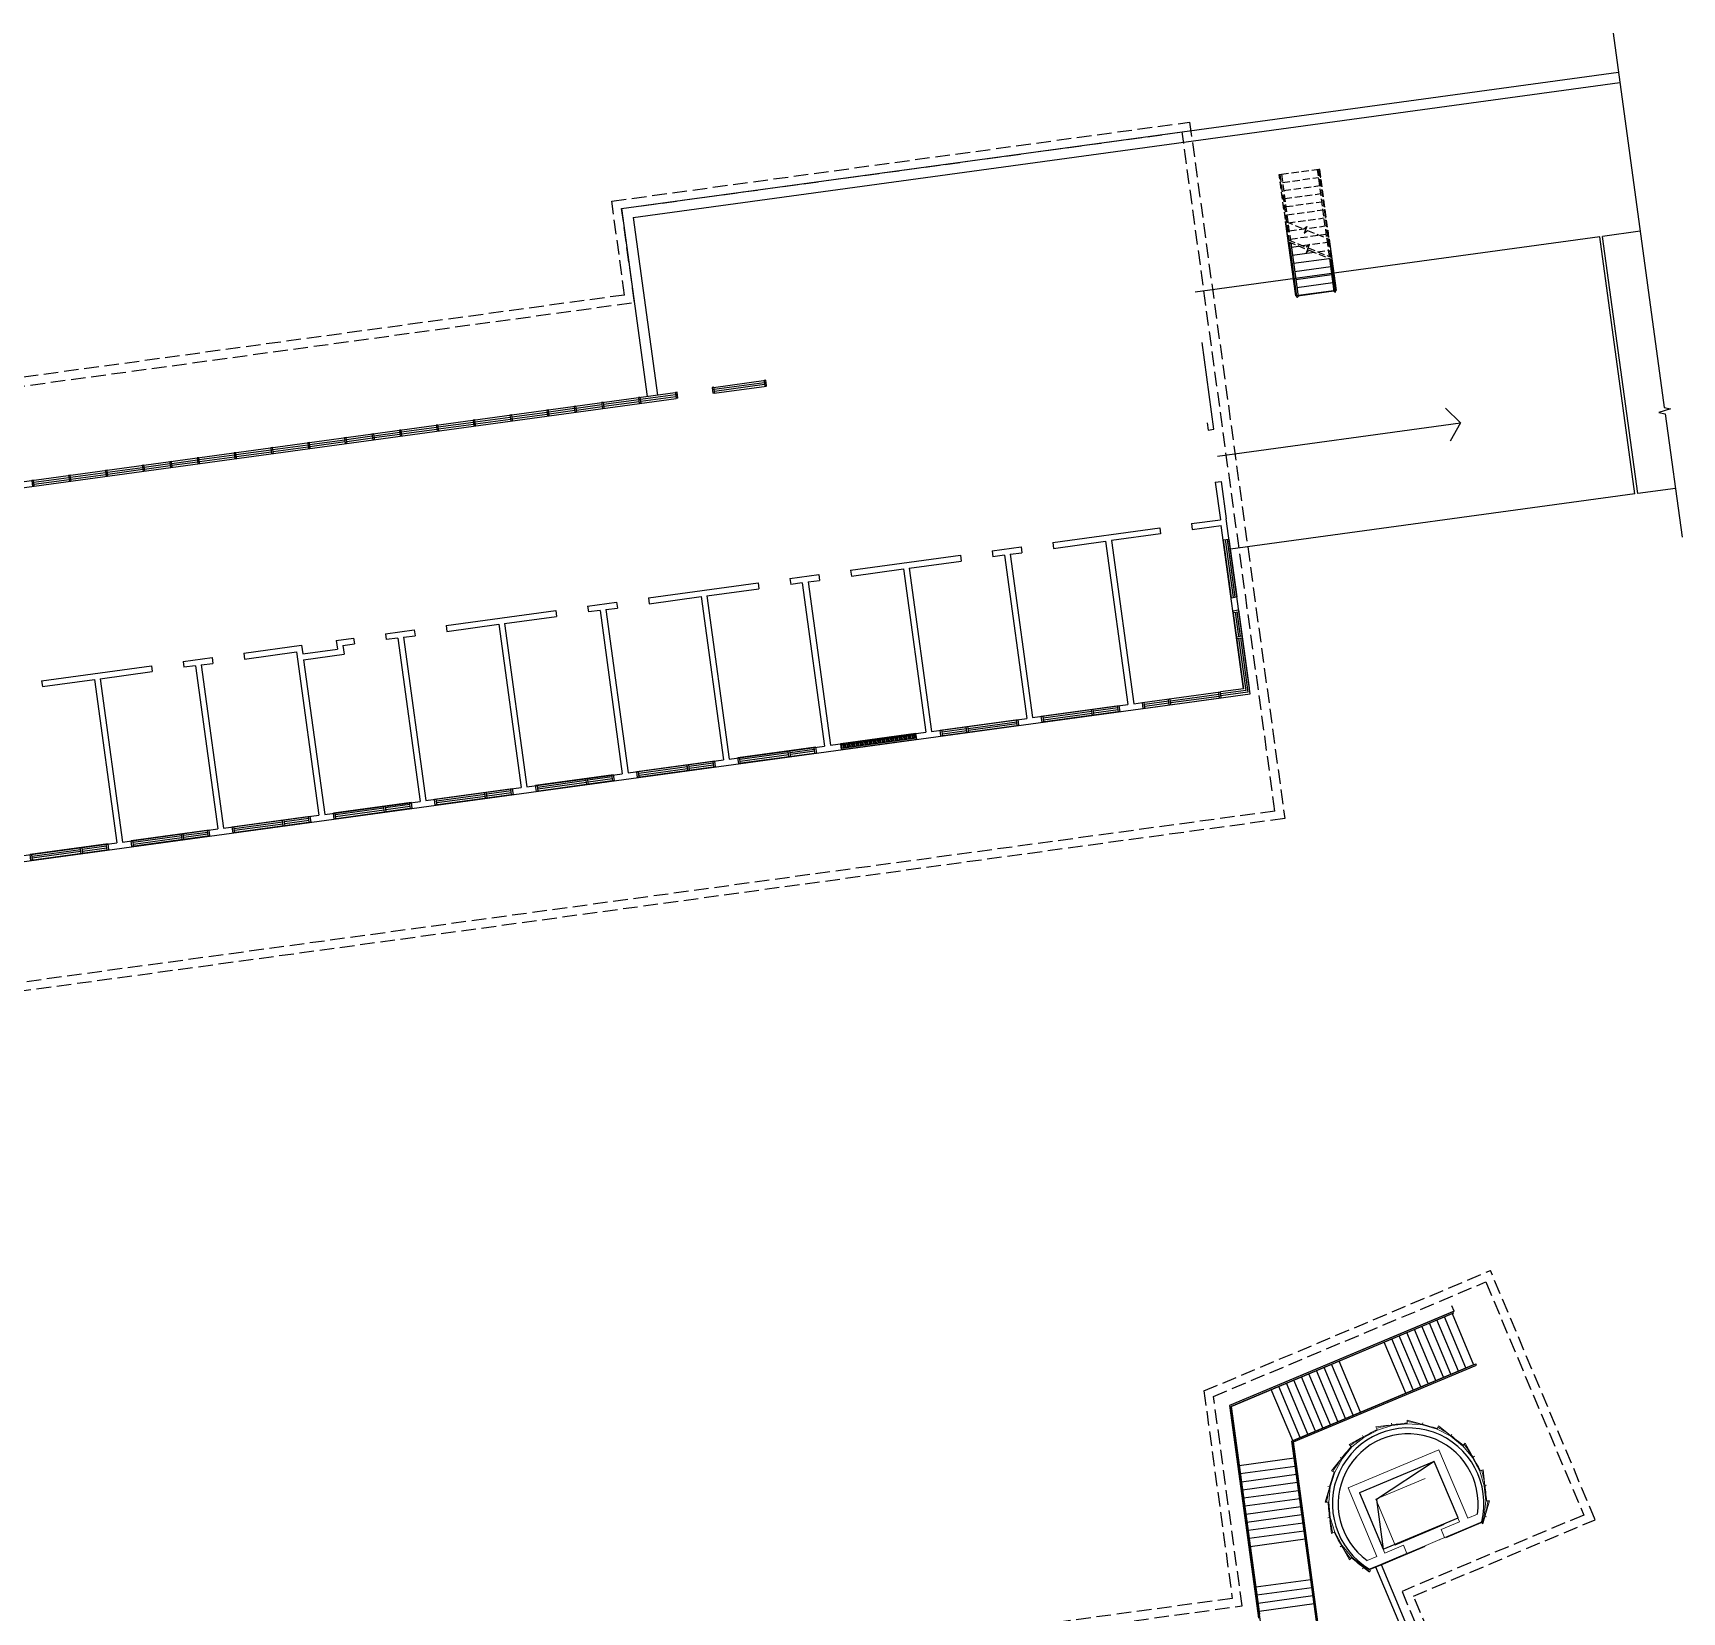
# Model space of a CAD drawing. Header units: millimetres. Extents: x 1311049 to 1489343, y -2265 to 146932.
# Drawn here: x 1363852 to 1420399, y 92795 to 146932 of the extents above; entities that cross this region are included whole.
import ezdxf

# ---------------------------------------------------------------- set-up
doc = ezdxf.new("R2010")
doc.units = ezdxf.units.MM
doc.header["$LTSCALE"] = 1000
doc.linetypes.add('DASH', pattern=[0.35, 0.25, -0.1])
doc.linetypes.add('XRE1$0$DASH', pattern=[0.35, 0.25, -0.1])
doc.layers.get('0').update_dxf_attribs({"linetype": 'CONTINUOUS'})
for name, color, linetype in [('A—墙体', 7, 'CONTINUOUS'), ('A—楼梯、电梯、栏杆', 50, 'CONTINUOUS'), ('A—门窗', 135, 'CONTINUOUS'), ('E2-RI-1F$0$A-WALL', 7, 'CONTINUOUS')]:
    doc.layers.add(name, color=color, linetype=linetype)
for name, color, linetype, lineweight in [('E1-RI-1F$0$$0$A-EQPM', 6, 'CONTINUOUS', 5), ('E1-RI-1F$0$A-GLAZ', 140, 'CONTINUOUS', 5), ('E1-RI-1F$0$A-WALL', 7, 'CONTINUOUS', 5), ('E2-RI-1F$0$$0$A-GLAZ', 6, 'CONTINUOUS', 9)]:
    doc.layers.add(name, color=color, linetype=linetype, lineweight=lineweight)
doc.layers.get('0').off()

# ---------------------------------------------------------------- blocks, each defined once
blk = doc.blocks.new('E2-RI-1F$0$RECTANGULAR_MULLION_-_60_H')
at = {"layer": 'A—门窗'}
for p, q in [((-30, -75), (-30, 125)), ((30, 125), (-30, 125)), ((30, 125), (30, -75)), ((30, -75), (-30, -75))]:
    blk.add_line(p, q, dxfattribs=at)
blk = doc.blocks.new('E2-RI-1F$0$窗2')
at = {"layer": 'A—门窗'}
for p, q in [((10775124, -7633207), (10772424, -7633207)), ((10772484, -7633407), (10772484, -7633207)), ((10774164, -7633407), (10774164, -7633207)), ((10774224, -7633407), (10774224, -7633207)), ((10775064, -7633407), (10775064, -7633207)), ((10775124, -7633407), (10772424, -7633407)), ((10774164, -7633274), (10772484, -7633274)), ((10774164, -7633341), (10772484, -7633341)), ((10775064, -7633274), (10774224, -7633274)), ((10775064, -7633341), (10774224, -7633341))]:
    blk.add_line(p, q, dxfattribs=at)
at = {"layer": 'E2-RI-1F$0$A-WALL'}
for p, q in [((10772424, -7633407), (10772424, -7633207)), ((10775124, -7633407), (10775124, -7633207))]:
    blk.add_line(p, q, dxfattribs=at)
blk = doc.blocks.new('E2-RI-1F$0$A$C742E5365')
at = {"layer": 'A—门窗', "linetype": 'Continuous'}
h = blk.add_hatch(dxfattribs=at)
h.set_pattern_fill('ANSI32', color=256, scale=200, angle=217.2167, style=0)
h.set_pattern_definition([(90, (10821023.91, -7633407.14), (-75, 1e-14), []), (90, (10821048.91, -7633382.14), (-75, 1e-14), [])])
h.paths.add_polyline_path([(-460, -50), (-3060, -50), (-3060, -150), (-460, -150)])
at = {"layer": 'A—门窗'}
for p, q in [((-3060, 0), (-460, 0)), ((-3060, -200), (-3060, 0)), ((-460, -200), (-460, 0)), ((-3060, -50), (-460, -50)), ((-460, -150), (-3060, -150)), ((-460, -200), (-3060, -200))]:
    blk.add_line(p, q, dxfattribs=at)
blk = doc.blocks.new('E1-RI-1F$0$Adaptive - Student Act Center - Material 1-10892414-Trellis and Campanile - Level 1')
at = {"layer": 'E1-RI-1F$0$A-GLAZ'}
for p, q in [((107723, 104264), (107212, 104127)), ((107212, 104127), (107218, 104103)), ((107218, 104103), (107729, 104239)), ((107729, 104239), (107723, 104264))]:
    blk.add_line(p, q, dxfattribs=at)
blk = doc.blocks.new('E1-RI-1F$0$Adaptive - Student Act Center - Material 1-V30-Trellis and Campanile - Level 1')
at = {"layer": 'E1-RI-1F$0$A-GLAZ'}
for p, q in [((111297, 105221), (110787, 105085)), ((110793, 105060), (111304, 105197)), ((111304, 105197), (111297, 105221)), ((110787, 105085), (110793, 105060))]:
    blk.add_line(p, q, dxfattribs=at)
blk = doc.blocks.new('E1-RI-1F$0$Adaptive - Lecture Hall Scale - Material 1-10891208-Trellis and Campanile - Level 1')
at = {"layer": 'E1-RI-1F$0$A-GLAZ', "color": 55}
for p, q in [((108125, 108884), (108112, 108930)), ((108112, 108930), (108554, 108929))]:
    blk.add_line(p, q, dxfattribs=at)
at = {"layer": 'E1-RI-1F$0$A-GLAZ'}
for p, q in [((108125, 108884), (108146, 108810)), ((108146, 108810), (108663, 108904)), ((108663, 108904), (108661, 108929))]:
    blk.add_line(p, q, dxfattribs=at)
at = {"layer": 'E1-RI-1F$0$A-GLAZ', "flags": 128}
blk.add_lwpolyline([(108661, 108929), (108585, 108922), (108508, 108916), (108431, 108910), (108355, 108903), (108278, 108897), (108202, 108890), (108125, 108884)], dxfattribs=at)
blk = doc.blocks.new('E1-RI-1F$0$Adaptive - Lecture Hall Scale - Material 3-10891282-Trellis and Campanile - Level 1')
at = {"layer": 'E1-RI-1F$0$A-GLAZ'}
for p, q in [((109198, 108971), (109188, 108894)), ((109188, 108894), (109701, 108781)), ((109701, 108781), (109709, 108805))]:
    blk.add_line(p, q, dxfattribs=at)
at = {"layer": 'E1-RI-1F$0$A-GLAZ', "color": 55}
for p, q in [((109198, 108971), (109203, 109018)), ((109203, 109018), (109610, 108846))]:
    blk.add_line(p, q, dxfattribs=at)
at = {"layer": 'E1-RI-1F$0$A-GLAZ', "flags": 128}
blk.add_lwpolyline([(109709, 108805), (109636, 108828), (109563, 108852), (109490, 108876), (109417, 108900), (109344, 108924), (109271, 108947), (109198, 108971)], dxfattribs=at)
blk = doc.blocks.new('E1-RI-1F$0$ae')
at = {"color": 0}
for radius, start, end in [(2600, 323.4051, 216.5949), (2400, 328.6118, 211.3882)]:
    blk.add_arc((145134, -92451), radius, start, end, dxfattribs=at)
at = {"layer": 'E1-RI-1F$0$$0$A-EQPM', "color": 40}
for p, q in [((144177, -93591), (144177, -91879)), ((144177, -91879), (146001, -91879)), ((146000, -93591), (144177, -93591))]:
    blk.add_line(p, q, dxfattribs=at)
at = {"layer": 'E1-RI-1F$0$A-GLAZ'}
for p, q in [((143641, -90149), (144108, -89907)), ((144108, -89907), (144098, -89884)), ((144607, -89735), (144612, -89762)), ((144612, -89762), (145136, -89719)), ((145136, -89719), (145136, -89694)), ((145664, -89735), (145659, -89762)), ((145659, -89762), (146164, -89907)), ((146164, -89907), (146174, -89884)), ((143232, -90479), (143215, -90461)), ((143626, -90126), (143641, -90149)), ((146646, -90126), (146631, -90149)), ((146631, -90149), (147040, -90479)), ((147040, -90479), (147057, -90461)), ((142873, -90867), (142896, -90882)), ((142896, -90882), (143232, -90479)), ((147399, -90867), (147376, -90882)), ((147376, -90882), (147626, -91344)), ((142491, -91846), (142646, -91344)), ((142646, -91344), (142622, -91334)), ((147626, -91344), (147649, -91334)), ((142464, -91841), (142491, -91846)), ((147807, -91841), (147781, -91846)), ((147781, -91846), (147833, -92369)), ((142439, -92369), (142414, -92369)), ((142491, -92891), (142439, -92369)), ((147833, -92369), (147858, -92369)), ((142464, -92897), (142491, -92891)), ((147781, -92891), (147626, -93394)), ((147807, -92897), (147781, -92891)), ((142646, -93394), (142622, -93403)), ((142896, -93856), (142646, -93394)), ((142873, -93871), (142896, -93856)), ((142896, -93856), (142875, -93870)), ((143063, -94057), (142896, -93856)), ((147376, -93856), (147209, -94057)), ((147399, -93871), (147376, -93856)), ((147626, -93394), (147649, -93403)), ((143024, -94089), (143063, -94057)), ((144607, -94001), (144607, -94026)), ((145136, -94001), (144607, -94001)), ((144607, -94026), (145108, -94026)), ((145136, -94013), (145136, -94001)), ((145136, -94001), (145136, -94013)), ((145665, -94001), (145136, -94001)), ((145665, -94013), (145665, -94001)), ((145665, -94001), (145665, -94013)), ((146193, -94001), (145665, -94001)), ((145870, -94026), (146193, -94026)), ((146193, -94026), (146193, -94001)), ((147209, -94057), (147229, -94073))]:
    blk.add_line(p, q, dxfattribs=at)
at = {"layer": 'E1-RI-1F$0$A-GLAZ', "color": 55}
for p, q in [((144607, -89735), (144598, -89683)), ((145664, -89735), (145674, -89683)), ((143626, -90126), (143598, -90082)), ((146646, -90126), (146674, -90082)), ((142873, -90867), (142829, -90837)), ((147399, -90867), (147442, -90837)), ((142464, -91841), (142413, -91830)), ((147807, -91841), (147859, -91830)), ((142464, -92897), (142413, -92907)), ((147807, -92897), (147859, -92907)), ((142873, -93871), (142829, -93900)), ((143007, -94104), (142875, -93870)), ((147399, -93871), (147442, -93900))]:
    blk.add_line(p, q, dxfattribs=at)
at = {"layer": 'E1-RI-1F$0$A-GLAZ', "flags": 128}
for points in [[(144098, -89884), (144031, -89919), (143963, -89953), (143896, -89988), (143829, -90023), (143761, -90057), (143694, -90092), (143626, -90126)], [(145136, -89694), (145061, -89700), (144985, -89706), (144910, -89712), (144834, -89718), (144759, -89723), (144683, -89729), (144607, -89735)], [(146174, -89884), (146101, -89863), (146028, -89842), (145955, -89820), (145883, -89799), (145810, -89778), (145737, -89756), (145664, -89735)], [(143215, -90461), (143166, -90519), (143117, -90577), (143068, -90635), (143019, -90693), (142971, -90751), (142922, -90809), (142873, -90867)], [(147057, -90461), (146999, -90413), (146940, -90365), (146881, -90317), (146822, -90270), (146763, -90222), (146704, -90174), (146646, -90126)], [(147649, -91334), (147614, -91267), (147578, -91201), (147542, -91134), (147506, -91067), (147471, -91000), (147435, -90933), (147399, -90867)], [(142622, -91334), (142600, -91407), (142577, -91479), (142555, -91551), (142532, -91624), (142510, -91696), (142487, -91768), (142464, -91841)], [(147858, -92369), (147850, -92293), (147843, -92218), (147836, -92142), (147829, -92067), (147822, -91992), (147815, -91916), (147807, -91841)], [(142414, -92369), (142421, -92444), (142429, -92520), (142436, -92595), (142443, -92671), (142450, -92746), (142457, -92821), (142464, -92897)], [(147649, -93403), (147672, -93331), (147695, -93259), (147717, -93186), (147740, -93114), (147762, -93042), (147785, -92969), (147807, -92897)], [(142622, -93403), (142658, -93470), (142694, -93537), (142730, -93604), (142766, -93671), (142801, -93737), (142837, -93804), (142873, -93871)], [(142875, -93870), (142912, -93924), (142950, -93979), (142987, -94034), (143024, -94089)], [(147229, -94073), (147271, -94023), (147314, -93972), (147356, -93922), (147399, -93871)]]:
    blk.add_lwpolyline(points, dxfattribs=at)
at = {"layer": 'E1-RI-1F$0$A-WALL', "color": 0}
for p, q in [((146824, -91151), (143444, -91151)), ((143444, -91151), (143444, -93701)), ((146524, -91451), (143744, -91451)), ((143744, -93701), (143744, -91451)), ((146524, -91451), (146524, -93701)), ((143444, -93701), (143085, -93701)), ((144434, -93701), (143744, -93701)), ((144434, -93701), (144434, -94001)), ((145834, -93701), (145834, -94001)), ((146524, -93701), (145834, -93701)), ((144448, -94001), (143046, -94001)), ((145819, -94001), (147221, -94001))]:
    blk.add_line(p, q, dxfattribs=at)
blk.add_lwpolyline([(147182, -93701), (146824, -93701), (146824, -91151)], dxfattribs=at)
at = {"layer": 'E1-RI-1F$0$A-GLAZ', "color": 55}
for name, p, rotation in [('E1-RI-1F$0$Adaptive - Lecture Hall Scale - Material 1-10891208-Trellis and Campanile - Level 1', (47376, -208979), 5.735123616930576), ('E1-RI-1F$0$Adaptive - Lecture Hall Scale - Material 1-10891208-Trellis and Campanile - Level 1', (12512, -166831), 344.9999999999675), ('E1-RI-1F$0$Adaptive - Lecture Hall Scale - Material 3-10891282-Trellis and Campanile - Level 1', (12512, -166831), 344.9999999999675), ('E1-RI-1F$0$Adaptive - Lecture Hall Scale - Material 1-10891208-Trellis and Campanile - Level 1', (100078, -237696), 28.48724881450857), ('E1-RI-1F$0$Adaptive - Lecture Hall Scale - Material 1-10891208-Trellis and Campanile - Level 1', (-914, -49922), 299.4957496048148), ('E1-RI-1F$0$Adaptive - Lecture Hall Scale - Material 1-10891208-Trellis and Campanile - Level 1', (159785, -243795), 51.23937401208429), ('E1-RI-1F$0$Adaptive - Lecture Hall Scale - Material 1-10891208-Trellis and Campanile - Level 1', (26870, 3277), 276.7436244072372), ('E1-RI-1F$0$Adaptive - Lecture Hall Scale - Material 1-10891208-Trellis and Campanile - Level 1', (217205, -226329), 73.9914992096617), ('E1-RI-1F$0$Adaptive - Lecture Hall Scale - Material 1-10891208-Trellis and Campanile - Level 1', (73067, 41591), 253.9914992096607), ('E1-RI-1F$0$Adaptive - Lecture Hall Scale - Material 1-10891208-Trellis and Campanile - Level 1', (263402, -188015), 96.7436244072372), ('E1-RI-1F$0$Adaptive - Lecture Hall Scale - Material 1-10891208-Trellis and Campanile - Level 1', (130487, 59058), 231.2393740120828), ('E1-RI-1F$0$Adaptive - Student Act Center - Material 1-10892414-Trellis and Campanile - Level 1', (12512, -166831), 344.9999999999675), ('E1-RI-1F$0$Adaptive - Student Act Center - Material 1-V30-Trellis and Campanile - Level 1', (9340, -166831), 344.9999999999675), ('E1-RI-1F$0$Adaptive - Student Act Center - Material 1-10892414-Trellis and Campanile - Level 1', (13570, -166831), 344.9999999999675), ('E1-RI-1F$0$Adaptive - Student Act Center - Material 1-10892414-Trellis and Campanile - Level 1', (15685, -166831), 344.9999999999675), ('E1-RI-1F$0$Adaptive - Student Act Center - Material 1-V30-Trellis and Campanile - Level 1', (12512, -166831), 344.9999999999675)]:
    blk.add_blockref(name, p, dxfattribs=dict(at, rotation=rotation))

msp = doc.modelspace()

# ---------------------------------------------------------------- linework, layer by layer
at = {"layer": 'A—墙体'}
for p, q in [((1404349, 133344), (1403942, 136316)), ((1404117, 133564, 0), (1404151, 133317)), ((1404151, 133317), (1404349, 133344)), ((1404394, 131533), (1404593, 131560)), ((1404394, 131533), (1404570, 130245)), ((1404593, 131560), (1404769, 130272)), ((1403580, 130110), (1404570, 130245)), ((1403580, 130110), (1403607, 129912)), ((1405588, 124278), (1404769, 130272)), ((1398824, 129460), (1402490, 129961)), ((1398851, 129261), (1400634, 129505)), ((1400634, 129505), (1401400, 123907)), ((1402517, 129763), (1400833, 129532)), ((1400833, 129532), (1401598, 123934)), ((1402490, 129961), (1402517, 129763)), ((1403607, 129912), (1404598, 130047)), ((1405363, 124449), (1404598, 130047)), ((1404665, 129552), (1404863, 129579)), ((1391888, 128512), (1395653, 129026)), ((1395653, 129026), (1395681, 128828)), ((1396743, 129175), (1397734, 129311)), ((1396743, 129175), (1396770, 128977)), ((1397167, 129031), (1396770, 128977)), ((1397167, 129031), (1397932, 123433)), ((1397365, 129058), (1397761, 129112)), ((1397365, 129058), (1398130, 123460)), ((1397734, 129311), (1397761, 129112)), ((1398824, 129460), (1398851, 129261)), ((1389808, 128227), (1390799, 128363)), ((1390799, 128363), (1390826, 128164)), ((1391888, 128512), (1391916, 128313)), ((1391916, 128313), (1393699, 128557)), ((1393699, 128557), (1394464, 122959)), ((1393897, 128584), (1395681, 128828)), ((1393897, 128584), (1394662, 122986)), ((1384953, 127563), (1388718, 128078)), ((1386962, 127636), (1388745, 127880)), ((1388718, 128078), (1388745, 127880)), ((1389808, 128227), (1389835, 128029)), ((1390231, 128083), (1389835, 128029)), ((1390231, 128083), (1390996, 122485)), ((1390429, 128110), (1390826, 128164)), ((1390429, 128110), (1391195, 122512)), ((1382872, 127279), (1383863, 127414)), ((1382872, 127279), (1382899, 127081)), ((1383863, 127414), (1383890, 127216)), ((1384953, 127563), (1384980, 127365)), ((1384980, 127365), (1386763, 127609)), ((1386763, 127609), (1387529, 122011)), ((1386962, 127636), (1387727, 122038)), ((1404936, 127570), (1405134, 127597)), ((1378017, 126616), (1381782, 127130)), ((1380026, 126688), (1381809, 126932)), ((1380026, 126688), (1380791, 121090)), ((1381782, 127130), (1381809, 126932)), ((1383296, 127135), (1382899, 127081)), ((1383296, 127135), (1384061, 121537)), ((1383494, 127162), (1383890, 127216)), ((1383494, 127162), (1384259, 121564)), ((1404997, 127124), (1405195, 127151)), ((1374252, 126101), (1374847, 126182)), ((1374252, 126101), (1374293, 125804)), ((1374847, 126182), (1374874, 125984)), ((1375937, 126331), (1376928, 126467)), ((1375937, 126331), (1375964, 126133)), ((1376360, 126187), (1375964, 126133)), ((1376360, 126187), (1377125, 120589)), ((1376558, 126214), (1376955, 126268)), ((1376558, 126214), (1377324, 120616)), ((1376928, 126467), (1376955, 126268)), ((1378017, 126616), (1378044, 126417)), ((1378044, 126417), (1379828, 126661)), ((1379828, 126661), (1380593, 121063)), ((1371082, 125668), (1373063, 125938)), ((1371082, 125668), (1371109, 125469)), ((1371109, 125469), (1372892, 125713)), ((1372892, 125713), (1373658, 120115)), ((1373063, 125938), (1373104, 125641)), ((1373104, 125641), (1374293, 125804)), ((1373131, 125443), (1374518, 125633)), ((1374478, 125930), (1374874, 125984)), ((1374478, 125930), (1374518, 125633)), ((1364146, 124719), (1367911, 125234)), ((1366155, 124792), (1367938, 125036)), ((1367911, 125234), (1367938, 125036)), ((1369001, 125383), (1369992, 125519)), ((1369001, 125383), (1369028, 125185)), ((1369425, 125239), (1369028, 125185)), ((1369425, 125239), (1370190, 119641)), ((1369623, 125266), (1370019, 125320)), ((1369623, 125266), (1370388, 119668)), ((1369992, 125519), (1370019, 125320)), ((1373131, 125443), (1373856, 120142)), ((1364146, 124719), (1364173, 124521)), ((1364173, 124521), (1365957, 124765)), ((1365957, 124765), (1366722, 119167)), ((1366155, 124792), (1366920, 119194)), ((1356049, 117506), (1405588, 124278)), ((1398130, 123460), (1401400, 123907)), ((1401598, 123934), (1401895, 123975)), ((1394662, 122986), (1397932, 123433)), ((1391195, 122512), (1394464, 122959)), ((1387727, 122038), (1390996, 122485)), ((1384259, 121564), (1387529, 122011)), ((1377324, 120616), (1380593, 121063)), ((1380791, 121090), (1384061, 121537)), ((1373856, 120142), (1377125, 120589)), ((1370388, 119668), (1373658, 120115)), ((1366920, 119194), (1370190, 119641)), ((1363452, 118720), (1366722, 119167))]:
    msp.add_line(p, q, dxfattribs=at)
at = {"layer": 'A—楼梯、电梯、栏杆'}
for p, q in [((1384037, 140912), (1418220, 145584)), ((1384431, 140612), (1418267, 145237)), ((1384037, 140912), (1384917, 134472)), ((1384431, 140612), (1385264, 134520)), ((1417577, 139944), (1403706, 138048)), ((1407155, 137916), (1406901, 139775)), ((1407155, 137916), (1406901, 139775)), ((1406928, 139764), (1407183, 137894)), ((1406928, 139764), (1407183, 137894)), ((1406981, 139742), (1407233, 137901)), ((1406981, 139742), (1407233, 137901)), ((1418782, 131129), (1417577, 139944)), ((1418965, 140134), (1417676, 139958)), ((1418881, 131142), (1417676, 139958)), ((1406966, 139303), (1406990, 139306)), ((1406966, 139303), (1406990, 139306)), ((1407040, 139313), (1407783, 139415)), ((1407040, 139313), (1407783, 139415)), ((1407078, 139036), (1408301, 139203)), ((1407078, 139036), (1408301, 139203)), ((1408471, 138070), (1408318, 139196)), ((1408471, 138070), (1408318, 139196)), ((1408521, 138077), (1408371, 139174)), ((1408521, 138077), (1408371, 139174)), ((1408542, 138105), (1408398, 139163)), ((1408542, 138105), (1408398, 139163)), ((1407004, 139025), (1407028, 139029)), ((1407004, 139025), (1407028, 139029)), ((1407041, 138748), (1407066, 138751)), ((1407041, 138748), (1407066, 138751)), ((1407116, 138758), (1408354, 138927)), ((1407116, 138758), (1408354, 138927)), ((1407154, 138481), (1408392, 138650)), ((1407154, 138481), (1408392, 138650)), ((1408404, 138934), (1408429, 138938)), ((1408404, 138934), (1408429, 138938)), ((1408442, 138657), (1408466, 138660)), ((1408442, 138657), (1408466, 138660)), ((1407079, 138471), (1407104, 138474)), ((1407079, 138471), (1407104, 138474)), ((1407117, 138193), (1407142, 138197)), ((1407117, 138193), (1407142, 138197)), ((1407192, 138203), (1408430, 138373)), ((1407192, 138203), (1408430, 138373)), ((1407230, 137926), (1408542, 138105)), ((1407230, 137926), (1408542, 138105)), ((1408480, 138379), (1408504, 138383)), ((1408480, 138379), (1408504, 138383)), ((1407155, 137916), (1407180, 137919)), ((1407155, 137916), (1407180, 137919)), ((1420170, 131319), (1418881, 131142)), ((1418782, 131129), (1404911, 129233)), ((1412585, 103111), (1404882, 99875)), ((1412538, 103092), (1404882, 99875)), ((1412990, 101166), (1412254, 102918)), ((1412585, 103111), (1412507, 103296)), ((1412512, 103026), (1413248, 101275)), ((1412558, 103046), (1412538, 103092)), ((1411699, 100624), (1410963, 102376)), ((1411957, 100732), (1411221, 102484)), ((1412215, 100841), (1411479, 102593)), ((1412473, 100949), (1411737, 102701)), ((1412731, 101058), (1411995, 102810)), ((1410924, 100299), (1410188, 102050)), ((1411183, 100407), (1410447, 102159)), ((1411441, 100516), (1410705, 102267)), ((1407017, 98657), (1413326, 101308)), ((1407072, 98626), (1413346, 101262)), ((1409117, 99539), (1408381, 101291)), ((1409376, 99648), (1408640, 101400)), ((1413346, 101262), (1413326, 101308)), ((1407827, 98997), (1407091, 100749)), ((1408085, 99106), (1407349, 100857)), ((1408343, 99214), (1407607, 100966)), ((1408601, 99323), (1407865, 101074)), ((1408859, 99431), (1408123, 101183)), ((1407052, 98672), (1406316, 100424)), ((1407310, 98780), (1406574, 100532)), ((1407569, 98889), (1406833, 100640)), ((1404882, 99875), (1405881, 92579)), ((1407897, 92225), (1407017, 98657)), ((1407949, 92212), (1407072, 98626)), ((1407098, 98064), (1405215, 97807)), ((1407136, 97787), (1405253, 97529)), ((1407174, 97509), (1405291, 97252)), ((1407212, 97232), (1405329, 96974)), ((1407250, 96954), (1405367, 96697)), ((1407288, 96677), (1405405, 96420)), ((1407326, 96400), (1405443, 96142)), ((1407364, 96122), (1405481, 95865)), ((1407402, 95845), (1405519, 95587)), ((1407439, 95567), (1405557, 95310)), ((1407477, 95290), (1405595, 95032)), ((1407667, 93903), (1405785, 93645)), ((1407705, 93625), (1405823, 93368)), ((1407743, 93348), (1405861, 93091)), ((1407781, 93071), (1405899, 92813))]:
    msp.add_line(p, q, dxfattribs=at)
at = {"layer": 'A—楼梯、电梯、栏杆', "linetype": 'DASH', "ltscale": 2}
for p, q in [((1383699, 141168), (1403515, 143877)), ((1403515, 143877), (1406778, 120000)), ((1384037, 140912), (1403259, 143539)), ((1406440, 120256), (1403259, 143539)), ((1384139, 137949), (1383699, 141168)), ((1384477, 137693), (1384037, 140912)), ((1339495, 131544), (1384477, 137693)), ((1384139, 137949), (1339752, 131882)), ((1406440, 120256), (1346944, 112124)), ((1406778, 120000), (1347282, 111867)), ((1404004, 100374), (1413831, 104503)), ((1404333, 100187), (1413670, 104110)), ((1413670, 104110), (1417027, 96119)), ((1413670, 104110), (1417027, 96119)), ((1417419, 95959), (1413831, 104503)), ((1417419, 95959), (1413831, 104503)), ((1404004, 100374), (1404976, 93261)), ((1404004, 100374), (1404976, 93261)), ((1405314, 93004), (1404333, 100187)), ((1405314, 93004), (1404333, 100187)), ((1417027, 96119), (1410797, 93503)), ((1417027, 96119), (1410797, 93503)), ((1411189, 93342), (1417419, 95959)), ((1411189, 93342), (1417419, 95959)), ((1410797, 93503), (1411765, 91198)), ((1410797, 93503), (1411765, 91198)), ((1411972, 91481), (1411189, 93342)), ((1411972, 91481), (1411189, 93342)), ((1404976, 93261), (1368044, 88213)), ((1404976, 93261), (1368044, 88213)), ((1368322, 87948), (1405314, 93004)), ((1368322, 87948), (1405314, 93004))]:
    msp.add_line(p, q, dxfattribs=at)
at = {"layer": 'A—楼梯、电梯、栏杆', "linetype": 'XRE1$0$DASH'}
for p, q in [((1406586, 142077), (1406661, 142087)), ((1406586, 142077), (1406661, 142087)), ((1406892, 139843), (1406586, 142077)), ((1406892, 139843), (1406586, 142077)), ((1406611, 142080), (1406918, 139832)), ((1406611, 142080), (1406918, 139832)), ((1406661, 142087), (1407974, 142267)), ((1406661, 142087), (1407974, 142267)), ((1406661, 142087), (1406972, 139811)), ((1406661, 142087), (1406972, 139811)), ((1406699, 141810), (1407937, 141979)), ((1406699, 141810), (1407937, 141979)), ((1408308, 139265), (1407899, 142256)), ((1407949, 142263), (1407974, 142267)), ((1407949, 142263), (1407974, 142267)), ((1408362, 139243), (1407949, 142263)), ((1408388, 139232), (1407974, 142267)), ((1407987, 141986), (1408011, 141989)), ((1407987, 141986), (1408011, 141989)), ((1406624, 141800), (1406649, 141803)), ((1406624, 141800), (1406649, 141803)), ((1406662, 141522), (1406687, 141526)), ((1406662, 141522), (1406687, 141526)), ((1406737, 141532), (1407975, 141702)), ((1406737, 141532), (1407975, 141702)), ((1406775, 141255), (1408013, 141424)), ((1406775, 141255), (1408013, 141424)), ((1408025, 141708), (1408049, 141712)), ((1408025, 141708), (1408049, 141712)), ((1408063, 141431), (1408087, 141434)), ((1408063, 141431), (1408087, 141434)), ((1406700, 141245), (1406725, 141248)), ((1406700, 141245), (1406725, 141248)), ((1406738, 140967), (1406763, 140971)), ((1406738, 140967), (1406763, 140971)), ((1406812, 140978), (1408051, 141147)), ((1406812, 140978), (1408051, 141147)), ((1406850, 140700), (1408089, 140869)), ((1406850, 140700), (1408089, 140869)), ((1408100, 141154), (1408125, 141157)), ((1408100, 141154), (1408125, 141157)), ((1408138, 140876), (1408163, 140880)), ((1408138, 140876), (1408163, 140880)), ((1406776, 140690), (1406801, 140693)), ((1406776, 140690), (1406801, 140693)), ((1406814, 140413), (1406839, 140416)), ((1406814, 140413), (1406839, 140416)), ((1406888, 140423), (1408127, 140592)), ((1406888, 140423), (1408127, 140592)), ((1406926, 140145), (1408165, 140315)), ((1406926, 140145), (1408165, 140315)), ((1408176, 140599), (1408201, 140602)), ((1408176, 140599), (1408201, 140602)), ((1408214, 140321), (1408239, 140325)), ((1408214, 140321), (1408239, 140325)), ((1406852, 140135), (1406877, 140138)), ((1406852, 140135), (1406877, 140138)), ((1406890, 139858), (1406915, 139861)), ((1406890, 139858), (1406915, 139861)), ((1406964, 139868), (1408203, 140037)), ((1406964, 139868), (1408203, 140037)), ((1407383, 139643), (1408241, 139760)), ((1407383, 139643), (1408241, 139760)), ((1408252, 140044), (1408277, 140047)), ((1408252, 140044), (1408277, 140047)), ((1408290, 139766), (1408315, 139770)), ((1408290, 139766), (1408315, 139770)), ((1406928, 139580), (1406952, 139584)), ((1406928, 139580), (1406952, 139584)), ((1407002, 139590), (1407265, 139626)), ((1407002, 139590), (1407265, 139626)), ((1407902, 139431), (1408278, 139482)), ((1407902, 139431), (1408278, 139482)), ((1408328, 139489), (1408353, 139492)), ((1408328, 139489), (1408353, 139492))]:
    msp.add_line(p, q, dxfattribs=at)
at = {"layer": 'A—楼梯、电梯、栏杆', "linetype": 'XRE1$0$DASH', "extrusion": (0, 0, -1)}
for p, q in [((1406892, 139843), (1407512, 139590)), ((1406892, 139843), (1407512, 139590)), ((1406901, 139775), (1407553, 139508)), ((1406901, 139775), (1407553, 139508)), ((1407621, 139675), (1407512, 139590)), ((1407621, 139675), (1407512, 139590)), ((1407565, 139536), (1407621, 139675)), ((1407565, 139536), (1407621, 139675)), ((1407565, 139536), (1407508, 139397)), ((1407565, 139536), (1407508, 139397)), ((1407508, 139397), (1407617, 139482)), ((1407508, 139397), (1407617, 139482)), ((1407576, 139564), (1408388, 139232)), ((1407576, 139564), (1408388, 139232)), ((1407617, 139482), (1408398, 139163)), ((1407617, 139482), (1408398, 139163))]:
    msp.add_line(p, q, dxfattribs=at)
at = {"layer": 'A—楼梯、电梯、栏杆', "linetype": 'ByBlock', "ltscale": 5}
for p, q in [((1411421, 90726), (1409905, 94334)), ((1411558, 90915), (1410090, 94411))]:
    msp.add_line(p, q, dxfattribs=at)
at = {"layer": 'A—楼梯、电梯、栏杆'}
for points in [[(1418036, 146932), (1419791, 134093), (1420009, 134046), (1419603, 133916), (1419821, 133871), (1420399, 129645)], [(1408303, 139858), (1408542, 138105), (1407155, 137916), (1406806, 140469)], [(1412798, 133561), (1412288, 134071)], [(1404475, 132424), (1412798, 133561)], [(1412798, 133561), (1412443, 132933)], [(1412558, 103046), (1404937, 99844), (1405910, 92726)]]:
    msp.add_lwpolyline(points, dxfattribs=at)
for points in [[(1394207, 141948, 0, 0, 0), (1394188, 142108, 80, 0, 0), (1394165, 142296, 0, 0, 0)], [(1407886, 138016, 0, 0, 0), (1407764, 138906, 40, 0, 0), (1407744, 139054, 0, 0, 0)], [(1407886, 138016, 0, 0, 0), (1407764, 138906, 40, 0, 0), (1407744, 139054, 0, 0, 0)], [(1384886, 137283, 0, 0, 0), (1384727, 137264, 80, 0, 0), (1384538, 137242, 0, 0, 0)]]:
    msp.add_lwpolyline(points, format="xyseb", dxfattribs=at)
at = {"layer": 'A—楼梯、电梯、栏杆', "linetype": 'XRE1$0$DASH'}
msp.add_lwpolyline([(1406806, 140469), (1407426, 140216), (1407536, 140301), (1407439, 140064), (1407552, 140165), (1408303, 139858)], dxfattribs=at)
at = {"layer": 'A—楼梯、电梯、栏杆'}
msp.add_lwpolyline([(1413248, 101275), (1407017, 98657), (1408047, 91129), (1406164, 90871), (1404937, 99844), (1412512, 103026)], close=True, dxfattribs=at)
at = {"layer": 'A—楼梯、电梯、栏杆', "linetype": 'ByBlock', "ltscale": 5}
msp.add_lwpolyline([(1411904, 97960), (1409341, 96884), (1410154, 94947), (1412717, 96024)], close=True, dxfattribs=at)
msp.add_lwpolyline([(1411904, 97960), (1409918, 96652), (1410154, 94947)], dxfattribs=at)
at = {"layer": 'A—楼梯、电梯、栏杆'}
for centre in [(1408496, 138074), (1408496, 138074), (1407208, 137898), (1407208, 137898)]:
    msp.add_arc(centre, 25, 187.7833, 7.7833, dxfattribs=at)
at = {"layer": 'A—门窗'}
for p, q in [((1351627, 129922), (1385878, 134604)), ((1385878, 134604), (1385905, 134406)), ((1387186, 134783), (1388980, 135028)), ((1387210, 134719), (1388929, 134953)), ((1387213, 134584), (1389007, 134829)), ((1387220, 134652), (1388938, 134887)), ((1351654, 129724), (1385905, 134406)), ((1381538, 133943), (1382420, 134064)), ((1382479, 134072), (1383361, 134192)), ((1382488, 134006), (1383370, 134126)), ((1383421, 134201), (1384625, 134365)), ((1383430, 134134), (1384634, 134299)), ((1384684, 134373), (1385887, 134538)), ((1384693, 134307), (1385896, 134472)), ((1377748, 133425), (1378952, 133590)), ((1377758, 133359), (1378961, 133524)), ((1379012, 133598), (1380216, 133762)), ((1379021, 133532), (1380225, 133696)), ((1380275, 133771), (1381479, 133935)), ((1380284, 133705), (1381488, 133869)), ((1381547, 133877), (1382429, 133998)), ((1373339, 132823), (1374543, 132987)), ((1373349, 132757), (1374552, 132921)), ((1374603, 132995), (1375485, 133116)), ((1374612, 132929), (1375494, 133050)), ((1375544, 133124), (1376426, 133244)), ((1375553, 133058), (1376435, 133178)), ((1376485, 133253), (1377689, 133417)), ((1376494, 133186), (1377698, 133351)), ((1369550, 132305), (1370754, 132469)), ((1369559, 132239), (1370763, 132403)), ((1370813, 132477), (1372017, 132642)), ((1370822, 132411), (1372026, 132576)), ((1372076, 132650), (1373280, 132814)), ((1372085, 132584), (1373289, 132748)), ((1365140, 131702), (1366344, 131866)), ((1365149, 131636), (1366353, 131800)), ((1366404, 131875), (1367607, 132039)), ((1366413, 131808), (1367616, 131973)), ((1367667, 132047), (1368549, 132168)), ((1367676, 131981), (1368558, 132102)), ((1368608, 132176), (1369490, 132296)), ((1368617, 132110), (1369499, 132230)), ((1363877, 131529), (1365081, 131694)), ((1363886, 131463), (1365090, 131628)), ((1404665, 129552), (1404936, 127570)), ((1404731, 129561), (1405002, 127579)), ((1404797, 129570), (1405068, 127588)), ((1404864, 129579), (1405134, 127597)), ((1404997, 127124), (1405363, 124449)), ((1405005, 127065), (1405203, 127092)), ((1405071, 127074), (1405185, 126241)), ((1405137, 127083), (1405251, 126250)), ((1405195, 127151), (1405561, 124476)), ((1405119, 126232), (1405317, 126259)), ((1405127, 126173), (1405325, 126200)), ((1405193, 126182), (1405438, 124392)), ((1405259, 126191), (1405513, 124335)), ((1405363, 124449), (1404570, 124341)), ((1405438, 124392), (1404579, 124274)), ((1405513, 124335), (1404589, 124208))]:
    msp.add_line(p, q, dxfattribs=at)

# ---------------------------------------------------------------- block references
at = {"layer": 'A—楼梯、电梯、栏杆', "linetype": 'ByBlock', "ltscale": 5, "rotation": 22.78882832547108}
msp.add_blockref('E1-RI-1F$0$ae', (1241394, 125524), dxfattribs=at)
at = {"layer": 'A—门窗', "extrusion": (0, 0, -1), "rotation": 172.2166604275752}
for p in [(-1385919, 134534), (-1387182, 134706), (-1388963, 134950, 0), (-1382450, 134060), (-1383392, 134188), (-1384655, 134361), (-1377720, 133413), (-1378983, 133586), (-1380247, 133757), (-1381510, 133930), (-1373311, 132809), (-1374574, 132982), (-1375516, 133111), (-1376457, 133240), (-1369521, 132291), (-1370785, 132464), (-1372048, 132637), (-1365112, 131690), (-1366375, 131862), (-1367638, 132035), (-1368579, 132164), (-1363848, 131517)]:
    msp.add_blockref('E2-RI-1F$0$RECTANGULAR_MULLION_-_60_H', p, dxfattribs=at)
at = {"layer": 'A—门窗'}
for p, rotation in [((-10308396, 6227701), 7.782372185807924), ((-10318856, 6226170), 7.782904337168472), ((-10322267, 6225805), 7.782372185807924), ((-10329202, 6224857), 7.782372185807924), ((-10343768, 6190617), 7.952119729554331), ((-10350726, 6189626), 7.952328873398657), ((-10336138, 6223909), 7.782372185807924), ((-10339527, 6223585), 7.781636946430301), ((-10343073, 6222961), 7.782372185807924)]:
    msp.add_blockref('E2-RI-1F$0$窗2', p, dxfattribs=dict(at, rotation=rotation))
at = {"layer": 'A—门窗', "xscale": -1, "rotation": 7.782372185912471}
for p in [(11044157, 9145945), (11037222, 9144997)]:
    msp.add_blockref('E2-RI-1F$0$窗2', p, dxfattribs=at)
at = {"layer": 'E2-RI-1F$0$$0$A-GLAZ', "xscale": -1, "rotation": 7.783339568229362}
msp.add_blockref('E2-RI-1F$0$A$C742E5365', (1391096, 122499), dxfattribs=at)

doc.saveas('drawing.dxf')
